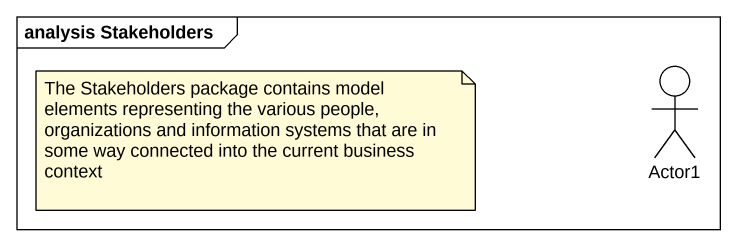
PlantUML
@startuml
mainframe analysis Stakeholders
actor Actor1
note as N1
  The Stakeholders package contains model elements representing the various people, organizations and information systems that are in some way connected into the current business context
end note
@enduml
